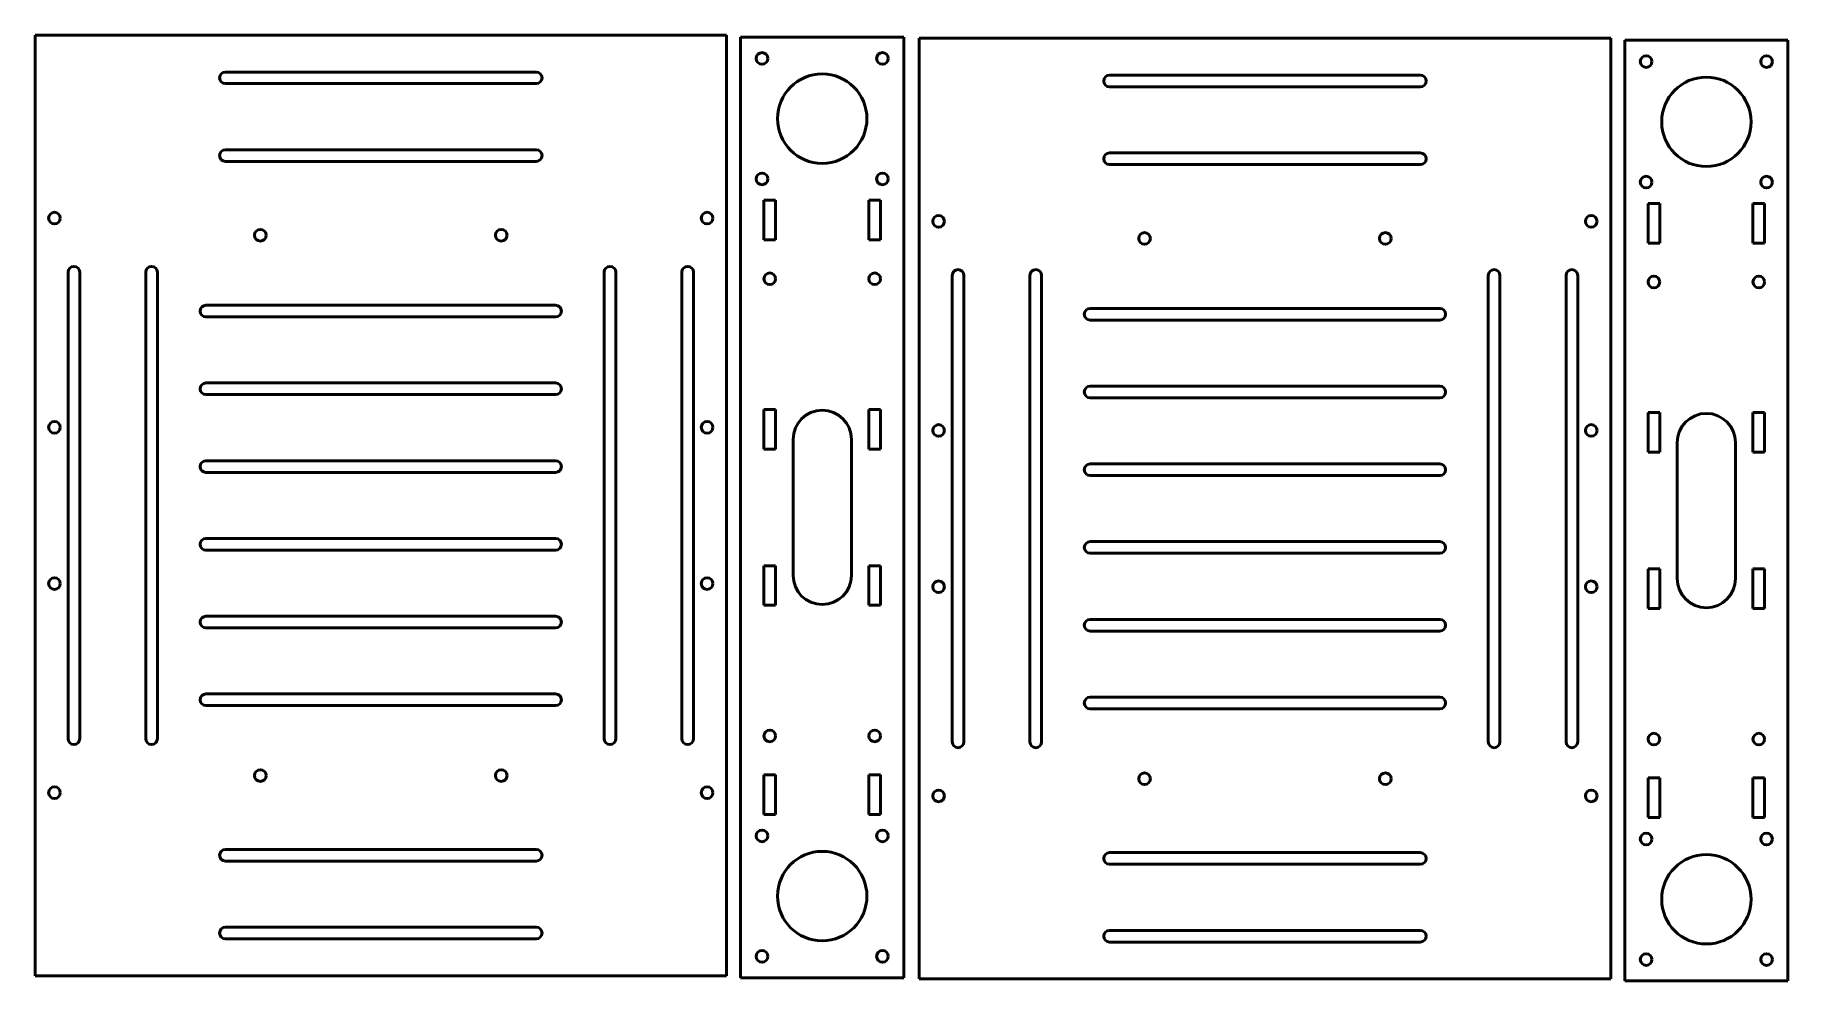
# Model space of a CAD drawing. Header units: millimetres. Extents: x 16 to 468, y 160 to 403.
import ezdxf

# ---------------------------------------------------------------- set-up
doc = ezdxf.new("R2010")
doc.units = ezdxf.units.MM
doc.layers.add('Visível (ISO)', color=7, linetype='Continuous', lineweight=50)

msp = doc.modelspace()

# ---------------------------------------------------------------- linework, layer by layer
at = {"layer": 'Visível (ISO)'}
for p, q in [((16.44, 403.4), (16.44, 161.4)), ((194.44, 403.4), (16.44, 403.4)), ((194.44, 161.4), (194.44, 403.4)), ((198.07, 402.9), (198.07, 160.9)), ((240.07, 402.9), (198.07, 402.9)), ((240.07, 160.9), (240.07, 402.9)), ((244.03, 402.58), (244.03, 160.58)), ((422.03, 402.58), (244.03, 402.58)), ((422.03, 160.58), (422.03, 402.58)), ((425.66, 402.08), (425.66, 160.08)), ((467.66, 402.08), (425.66, 402.08)), ((467.66, 160.08), (467.66, 402.08)), ((65.44, 393.9), (145.44, 393.9)), ((293.03, 393.08), (373.03, 393.08)), ((145.44, 390.9), (65.44, 390.9)), ((373.03, 390.08), (293.03, 390.08)), ((65.44, 373.9), (145.44, 373.9)), ((145.44, 370.9), (65.44, 370.9)), ((293.03, 373.08), (373.03, 373.08)), ((373.03, 370.08), (293.03, 370.08)), ((204.07, 360.9), (207.07, 360.9)), ((204.07, 350.7), (204.07, 360.9)), ((207.07, 360.9), (207.07, 350.7)), ((231.07, 360.9), (234.07, 360.9)), ((231.07, 350.7), (231.07, 360.9)), ((234.07, 360.9), (234.07, 350.7)), ((431.66, 360.08), (434.66, 360.08)), ((431.66, 349.88), (431.66, 360.08)), ((434.66, 360.08), (434.66, 349.88)), ((458.66, 360.08), (461.66, 360.08)), ((458.66, 349.88), (458.66, 360.08)), ((461.66, 360.08), (461.66, 349.88)), ((207.07, 350.7), (204.07, 350.7)), ((234.07, 350.7), (231.07, 350.7)), ((434.66, 349.88), (431.66, 349.88)), ((461.66, 349.88), (458.66, 349.88)), ((24.94, 222.4), (24.94, 342.4)), ((27.94, 342.4), (27.94, 222.4)), ((44.94, 222.4), (44.94, 342.4)), ((47.94, 342.4), (47.94, 222.4)), ((162.94, 222.4), (162.94, 342.4)), ((165.94, 342.4), (165.94, 222.4)), ((182.94, 222.4), (182.94, 342.4)), ((185.94, 342.4), (185.94, 222.4)), ((252.53, 221.58), (252.53, 341.58)), ((255.53, 341.58), (255.53, 221.58)), ((272.53, 221.58), (272.53, 341.58)), ((275.53, 341.58), (275.53, 221.58)), ((390.53, 221.58), (390.53, 341.58)), ((393.53, 341.58), (393.53, 221.58)), ((410.53, 221.58), (410.53, 341.58)), ((413.53, 341.58), (413.53, 221.58)), ((60.44, 333.9), (150.44, 333.9)), ((150.44, 330.9), (60.44, 330.9)), ((288.03, 333.08), (378.03, 333.08)), ((378.03, 330.08), (288.03, 330.08)), ((60.44, 313.9), (150.44, 313.9)), ((288.03, 313.08), (378.03, 313.08)), ((150.44, 310.9), (60.44, 310.9)), ((204.07, 307.1), (207.07, 307.1)), ((204.07, 296.9), (204.07, 307.1)), ((207.07, 307.1), (207.07, 296.9)), ((231.07, 307.1), (234.07, 307.1)), ((231.07, 296.9), (231.07, 307.1)), ((234.07, 307.1), (234.07, 296.9)), ((378.03, 310.08), (288.03, 310.08)), ((431.66, 306.28), (434.66, 306.28)), ((431.66, 296.08), (431.66, 306.28)), ((434.66, 306.28), (434.66, 296.08)), ((458.66, 306.28), (461.66, 306.28)), ((458.66, 296.08), (458.66, 306.28)), ((461.66, 306.28), (461.66, 296.08)), ((211.57, 264.4), (211.57, 299.4)), ((226.57, 299.4), (226.57, 264.4)), ((439.16, 263.58), (439.16, 298.58)), ((454.16, 298.58), (454.16, 263.58)), ((60.44, 293.9), (150.44, 293.9)), ((207.07, 296.9), (204.07, 296.9)), ((234.07, 296.9), (231.07, 296.9)), ((434.66, 296.08), (431.66, 296.08)), ((461.66, 296.08), (458.66, 296.08)), ((150.44, 290.9), (60.44, 290.9)), ((288.03, 293.08), (378.03, 293.08)), ((378.03, 290.08), (288.03, 290.08)), ((60.44, 273.9), (150.44, 273.9)), ((150.44, 270.9), (60.44, 270.9)), ((288.03, 273.08), (378.03, 273.08)), ((204.07, 266.9), (207.07, 266.9)), ((204.07, 256.7), (204.07, 266.9)), ((207.07, 266.9), (207.07, 256.7)), ((231.07, 266.9), (234.07, 266.9)), ((231.07, 256.7), (231.07, 266.9)), ((234.07, 266.9), (234.07, 256.7)), ((378.03, 270.08), (288.03, 270.08)), ((431.66, 266.08), (434.66, 266.08)), ((431.66, 255.88), (431.66, 266.08)), ((434.66, 266.08), (434.66, 255.88)), ((458.66, 266.08), (461.66, 266.08)), ((458.66, 255.88), (458.66, 266.08)), ((461.66, 266.08), (461.66, 255.88)), ((60.44, 253.9), (150.44, 253.9)), ((207.07, 256.7), (204.07, 256.7)), ((234.07, 256.7), (231.07, 256.7)), ((288.03, 253.08), (378.03, 253.08)), ((434.66, 255.88), (431.66, 255.88)), ((461.66, 255.88), (458.66, 255.88)), ((150.44, 250.9), (60.44, 250.9)), ((378.03, 250.08), (288.03, 250.08)), ((60.44, 233.9), (150.44, 233.9)), ((150.44, 230.9), (60.44, 230.9)), ((288.03, 233.08), (378.03, 233.08)), ((378.03, 230.08), (288.03, 230.08)), ((204.07, 213.1), (207.07, 213.1)), ((204.07, 202.9), (204.07, 213.1)), ((207.07, 213.1), (207.07, 202.9)), ((231.07, 213.1), (234.07, 213.1)), ((231.07, 202.9), (231.07, 213.1)), ((234.07, 213.1), (234.07, 202.9)), ((431.66, 212.28), (434.66, 212.28)), ((431.66, 202.08), (431.66, 212.28)), ((434.66, 212.28), (434.66, 202.08)), ((458.66, 212.28), (461.66, 212.28)), ((458.66, 202.08), (458.66, 212.28)), ((461.66, 212.28), (461.66, 202.08)), ((207.07, 202.9), (204.07, 202.9)), ((234.07, 202.9), (231.07, 202.9)), ((434.66, 202.08), (431.66, 202.08)), ((461.66, 202.08), (458.66, 202.08)), ((65.44, 193.9), (145.44, 193.9)), ((145.44, 190.9), (65.44, 190.9)), ((293.03, 193.08), (373.03, 193.08)), ((373.03, 190.08), (293.03, 190.08)), ((65.44, 173.9), (145.44, 173.9)), ((293.03, 173.08), (373.03, 173.08)), ((145.44, 170.9), (65.44, 170.9)), ((373.03, 170.08), (293.03, 170.08)), ((16.44, 161.4), (194.44, 161.4)), ((198.07, 160.9), (240.07, 160.9)), ((244.03, 160.58), (422.03, 160.58)), ((425.66, 160.08), (467.66, 160.08))]:
    msp.add_line(p, q, dxfattribs=at)
for centre, radius in [((203.57, 397.4), 1.5), ((234.57, 397.4), 1.5), ((431.16, 396.58), 1.5), ((462.16, 396.58), 1.5), ((219.07, 381.9), 11.5), ((446.66, 381.08), 11.5), ((203.57, 366.4), 1.5), ((234.57, 366.4), 1.5), ((431.16, 365.58), 1.5), ((462.16, 365.58), 1.5), ((21.44, 356.3), 1.5), ((189.44, 356.3), 1.5), ((249.03, 355.48), 1.5), ((417.03, 355.48), 1.5), ((74.44, 351.9), 1.5), ((136.44, 351.9), 1.5), ((302.03, 351.08), 1.5), ((364.03, 351.08), 1.5), ((205.57, 340.7), 1.5), ((232.57, 340.7), 1.5), ((433.16, 339.88), 1.5), ((460.16, 339.88), 1.5), ((21.44, 302.5), 1.5), ((189.44, 302.5), 1.5), ((249.03, 301.68), 1.5), ((417.03, 301.68), 1.5), ((21.44, 262.3), 1.5), ((189.44, 262.3), 1.5), ((249.03, 261.48), 1.5), ((417.03, 261.48), 1.5), ((205.57, 223.1), 1.5), ((232.57, 223.1), 1.5), ((433.16, 222.28), 1.5), ((460.16, 222.28), 1.5), ((74.44, 212.9), 1.5), ((136.44, 212.9), 1.5), ((302.03, 212.08), 1.5), ((364.03, 212.08), 1.5), ((21.44, 208.5), 1.5), ((189.44, 208.5), 1.5), ((249.03, 207.68), 1.5), ((417.03, 207.68), 1.5), ((203.57, 197.4), 1.5), ((234.57, 197.4), 1.5), ((431.16, 196.58), 1.5), ((462.16, 196.58), 1.5), ((219.07, 181.9), 11.5), ((446.66, 181.08), 11.5), ((203.57, 166.4), 1.5), ((234.57, 166.4), 1.5), ((431.16, 165.58), 1.5), ((462.16, 165.58), 1.5)]:
    msp.add_circle(centre, radius, dxfattribs=at)
for centre, radius, start, end in [((65.44, 392.4), 1.5, 90, 270), ((145.44, 392.4), 1.5, 270, 90), ((293.03, 391.58), 1.5, 90, 270), ((373.03, 391.58), 1.5, 270, 90), ((65.44, 372.4), 1.5, 90, 270), ((145.44, 372.4), 1.5, 270, 90), ((293.03, 371.58), 1.5, 90, 270), ((373.03, 371.58), 1.5, 270, 90), ((26.44, 342.4), 1.5, 0, 180), ((46.44, 342.4), 1.5, 0, 180), ((164.44, 342.4), 1.5, 0, 180), ((184.44, 342.4), 1.5, 0, 180), ((254.03, 341.58), 1.5, 0, 180), ((274.03, 341.58), 1.5, 0, 180), ((392.03, 341.58), 1.5, 0, 180), ((412.03, 341.58), 1.5, 0, 180), ((60.44, 332.4), 1.5, 90, 270), ((150.44, 332.4), 1.5, 270, 90), ((288.03, 331.58), 1.5, 90, 270), ((378.03, 331.58), 1.5, 270, 90), ((60.44, 312.4), 1.5, 90, 270), ((150.44, 312.4), 1.5, 270, 90), ((288.03, 311.58), 1.5, 90, 270), ((378.03, 311.58), 1.5, 270, 90), ((219.07, 299.4), 7.5, 0, 180), ((446.66, 298.58), 7.5, 0, 180), ((60.44, 292.4), 1.5, 90, 270), ((150.44, 292.4), 1.5, 270, 90), ((288.03, 291.58), 1.5, 90, 270), ((378.03, 291.58), 1.5, 270, 90), ((60.44, 272.4), 1.5, 90, 270), ((150.44, 272.4), 1.5, 270, 90), ((288.03, 271.58), 1.5, 90, 270), ((378.03, 271.58), 1.5, 270, 90), ((219.07, 264.4), 7.5, 180, 0), ((446.66, 263.58), 7.5, 180, 0), ((60.44, 252.4), 1.5, 90, 270), ((150.44, 252.4), 1.5, 270, 90), ((288.03, 251.58), 1.5, 90, 270), ((378.03, 251.58), 1.5, 270, 90), ((60.44, 232.4), 1.5, 90, 270), ((150.44, 232.4), 1.5, 270, 90), ((288.03, 231.58), 1.5, 90, 270), ((378.03, 231.58), 1.5, 270, 90), ((26.44, 222.4), 1.5, 180, 0), ((46.44, 222.4), 1.5, 180, 0), ((164.44, 222.4), 1.5, 180, 0), ((184.44, 222.4), 1.5, 180, 0), ((254.03, 221.58), 1.5, 180, 0), ((274.03, 221.58), 1.5, 180, 0), ((392.03, 221.58), 1.5, 180, 0), ((412.03, 221.58), 1.5, 180, 0), ((65.44, 192.4), 1.5, 90, 270), ((145.44, 192.4), 1.5, 270, 90), ((293.03, 191.58), 1.5, 90, 270), ((373.03, 191.58), 1.5, 270, 90), ((65.44, 172.4), 1.5, 90, 270), ((145.44, 172.4), 1.5, 270, 90), ((293.03, 171.58), 1.5, 90, 270), ((373.03, 171.58), 1.5, 270, 90)]:
    msp.add_arc(centre, radius, start, end, dxfattribs=at)

doc.saveas('drawing.dxf')
